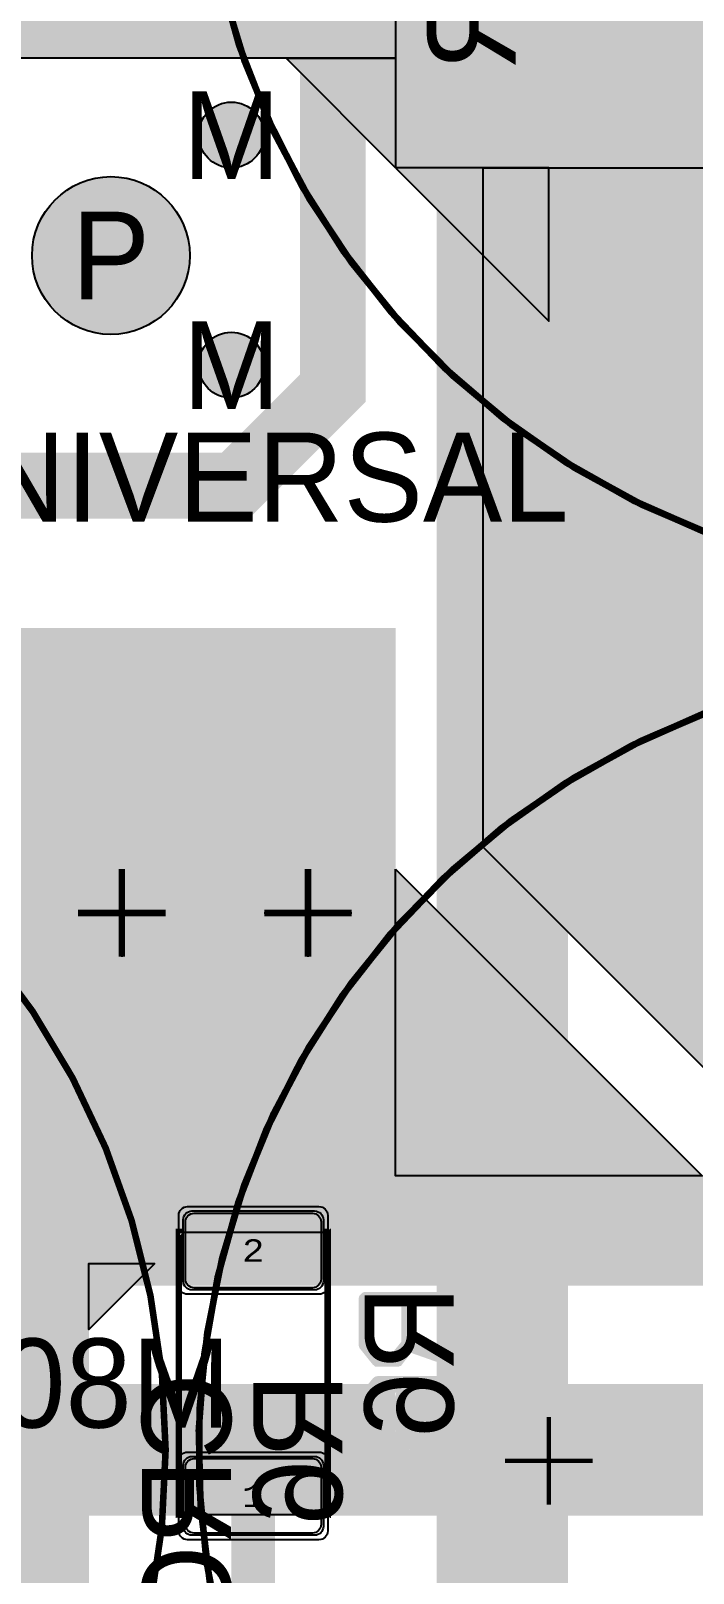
# Model space of a CAD drawing. Extents: x -19 to 284, y -54 to 100.
# Drawn here: x 53.17 to 68.29, y 19.94 to 55.13 of the extents above; entities that cross this region are included whole.
import ezdxf
from ezdxf.enums import TextEntityAlignment as Align

# ---------------------------------------------------------------- set-up
doc = ezdxf.new("R2010")
doc.units = 0
doc.header["$MEASUREMENT"] = 0
for name, color, linetype in [('ASSEMBLY_OUTLINES_BTM', 191, 'CONTINUOUS'), ('ASSEMBLY_OUTLINES_TOP', 102, 'CONTINUOUS'), ('ASSEMBLY_PART_NUMBERS_BTM', 191, 'CONTINUOUS'), ('ASSEMBLY_PART_NUMBERS_TOP', 102, 'CONTINUOUS'), ('ASSEMBLY_REF_DES_BTM', 191, 'CONTINUOUS'), ('DRILL_DRAWING', 21, 'CONTINUOUS'), ('GENERATED_SILKSCREEN_BTM', 255, 'CONTINUOUS'), ('GENERATED_SILKSCREEN_TOP', 140, 'CONTINUOUS'), ('MOUNTING_HOLES_LAYER_BOT17', 42, 'CONTINUOUS'), ('MOUNTING_HOLES_LAYER_TOP', 42, 'CONTINUOUS'), ('PART_PADS_SMD_BTM', 230, 'CONTINUOUS'), ('PIN_NUMBERS_BTM', 8, 'CONTINUOUS'), ('PIN_NUMBERS_TOP', 8, 'CONTINUOUS'), ('PLACEMENT_OUTLINES_BTM', 222, 'CONTINUOUS'), ('PLACEMENT_OUTLINES_TOP', 130, 'CONTINUOUS'), ('PLANE_DATA_LAYER_BOTTOM', 230, 'CONTINUOUS'), ('PLANE_DATA_LAYER_TOP', 150, 'CONTINUOUS'), ('PLANE_SHAPES_LAYER_BOTTOM', 230, 'CONTINUOUS'), ('PLANE_SHAPES_LAYER_TOP', 150, 'CONTINUOUS'), ('SILKSCREEN_OUTLINES_BTM', 211, 'CONTINUOUS'), ('SILKSCREEN_OUTLINES_TOP', 150, 'CONTINUOUS'), ('SILKSCREEN_REF_DES_BTM', 211, 'CONTINUOUS'), ('SOLDERMASK_PADS_BTM', 12, 'CONTINUOUS'), ('SOLDERPASTE_PADS_BTM', 12, 'CONTINUOUS'), ('TRACES_LAYER_BOTTOM', 230, 'CONTINUOUS'), ('TRACES_LAYER_TOP', 150, 'CONTINUOUS')]:
    doc.layers.add(name, color=color, linetype=linetype)
doc.styles.add('COURIER_NEW', font='COUR.TTF')
doc.styles.add('VERIBEST_GERBER_0', font='txt')

msp = doc.modelspace()

# ---------------------------------------------------------------- hatches: boundary and pattern name
at = {"layer": 'MOUNTING_HOLES_LAYER_BOT17'}
h = msp.add_hatch(color=256, dxfattribs=at)
edge = h.paths.add_edge_path()
edge.add_arc((57.75, 52.75), 0.75, 0, 360)
h = msp.add_hatch(color=256, dxfattribs=at)
edge = h.paths.add_edge_path()
edge.add_arc((55, 50), 1.8, 0, 360)
h = msp.add_hatch(color=256, dxfattribs=at)
edge = h.paths.add_edge_path()
edge.add_arc((57.75, 47.5), 0.75, 0, 360)
at = {"layer": 'MOUNTING_HOLES_LAYER_TOP'}
h = msp.add_hatch(color=256, dxfattribs=at)
edge = h.paths.add_edge_path()
edge.add_arc((57.75, 52.75), 0.75, 0, 360)
h = msp.add_hatch(color=256, dxfattribs=at)
edge = h.paths.add_edge_path()
edge.add_arc((55, 50), 1.8, 0, 360)
h = msp.add_hatch(color=256, dxfattribs=at)
edge = h.paths.add_edge_path()
edge.add_arc((57.75, 47.5), 0.75, 0, 360)
at = {"layer": 'PLANE_DATA_LAYER_BOTTOM'}
h = msp.add_hatch(color=256, dxfattribs=at)
h.paths.add_polyline_path([(59.5, 28.7762, -0.414213562), (59.4238, 28.7), (56.85, 28.7, 0.414213562), (56.15, 28), (56.15, 27.0762, -0.414213562), (56.0738, 27), (56.000004, 27, 0.207684346), (55.999998, 26.999998), (54.500002, 25.500002), (54.5, 25.499996), (54.500002, 13.531565), (54.500002, 13.531564, -0.198909956), (54.477684, 13.477683), (49.522321, 8.522318, -0.198913366), (49.468439, 8.5), (39.500008, 8.5, 0.414213562), (39.5, 8.499992), (39.5, 5.0762, -0.414213562), (39.4238, 5), (16.5762, 5, -0.414213562), (16.5, 5.0762), (16.5, 7.999996), (16.499997, 8.000001), (12.000002, 12.499998, 0.207684346), (11.999996, 12.5), (2.5762, 12.5, -0.414213562), (2.5, 12.5762), (2.500002, 54.46844), (2.500002, 54.468441, -0.198909956), (2.52232, 54.522322), (3, 55.000002), (4.977679, 56.977682, -0.198913366), (5.031561, 57), (39.9238, 57, -0.414213562), (40, 56.9238), (39.999998, 56.53156), (39.999998, 56.531559, -0.198909956), (39.97768, 56.477678), (38.522322, 55.02232, -0.198913366), (38.46844, 55.000002), (8.500004, 55, 0.207684346), (8.499998, 54.999998), (5.000002, 51.500002), (5, 51.499996), (5, 41.500004), (5.000003, 41.499999), (10.97768, 35.522322, -0.198909956), (10.999998, 35.468441), (10.999998, 35.46844), (11, 20.500004), (11.000003, 20.499999), (13.499998, 18.000002, 0.207684346), (13.500004, 18), (17.499996, 18, 0.207684346), (17.500002, 18.000002), (20.499998, 20.999998), (20.5, 21.000004), (20.5, 31.9238, -0.414213562), (20.5762, 32), (28.9238, 32, -0.414213562), (29, 31.9238), (29, 15.000004), (29.000003, 14.999999), (31.499998, 12.500002, 0.207684346), (31.500004, 12.5), (35.999996, 12.5, 0.207684346), (36.000002, 12.500002), (39.499998, 15.999998), (39.5, 16.000004), (39.5, 40.9238, -0.414213562), (39.5762, 41), (59.4238, 41, -0.414213562), (59.5, 40.9238)], flags=0)
h.paths.add_polyline_path([(7.1, 20.3, 0.414213562), (8, 21.2), (8, 23.8, 0.414213562), (7.1, 24.7), (3.9, 24.7, 0.414213562), (3, 23.8), (3, 21.2, 0.414213562), (3.9, 20.3)], flags=0)
h.paths.add_polyline_path([(7.1, 27.3, 0.414213562), (8, 28.2), (8, 30.8, 0.414213562), (7.1, 31.7), (3.9, 31.7, 0.414213562), (3, 30.8), (3, 28.2, 0.414213562), (3.9, 27.3)], flags=0)
h.paths.add_polyline_path([(7.1, 33.8, 0.414213562), (8, 34.7), (8, 37.3, 0.414213562), (7.1, 38.2), (3.9, 38.2, 0.414213562), (3, 37.3), (3, 34.7, 0.414213562), (3.9, 33.8)], flags=0)
h.paths.add_polyline_path([(11.413742, 16.56043, 0.233034355), (12, 17.749999), (12, 17.75, 1), (9, 17.75), (9, 17.749999, 0.233034355), (9.586258, 16.56043, -0.492832038), (9.586258, 16.43957, 0.233034355), (9, 15.250001), (9, 15.25, 1), (12, 15.25), (12, 15.250001, 0.233034355), (11.413742, 16.43957, -0.492832038)], flags=0)
h.paths.add_polyline_path([(18.25, 6.5, -1), (20.75, 6.5, -1)], flags=0)
h.paths.add_polyline_path([(18.25, 9.25, -1), (20.75, 9.25, -1)], flags=0)
h.paths.add_polyline_path([(21.75, 6.5, -1), (24.25, 6.5, -1)], flags=0)
h.paths.add_polyline_path([(21.75, 9.25, -1), (24.25, 9.25, -1)], flags=0)
h.paths.add_polyline_path([(44.45, 20.65, 0.414213562), (45.35, 21.55), (45.35, 23.95, 0.414213562), (44.45, 24.85), (42.05, 24.85, 0.414213562), (41.15, 23.95), (41.15, 21.55, 0.414213562), (42.05, 20.65)], flags=0)
h.paths.add_polyline_path([(45.1, 14.3, 0.414213562), (46, 15.2), (46, 17.8, 0.414213562), (45.1, 18.7), (41.9, 18.7, 0.414213562), (41, 17.8), (41, 15.2, 0.414213562), (41.9, 14.3)], flags=0)
h.paths.add_polyline_path([(45.85, 26.05, 0.414213562), (46.75, 26.95), (46.75, 29.55, 0.414213562), (45.85, 30.45), (42.65, 30.45, 0.414213562), (41.75, 29.55), (41.75, 26.95, 0.414213562), (42.65, 26.05)], flags=0)
h.paths.add_polyline_path([(45.85, 32.3, 0.414213562), (46.75, 33.2), (46.75, 35.8, 0.414213562), (45.85, 36.7), (42.65, 36.7, 0.414213562), (41.75, 35.8), (41.75, 33.2, 0.414213562), (42.65, 32.3)], flags=0)
msp.add_hatch(color=256, dxfattribs=at).paths.add_polyline_path([(58.25, 27.7), (58.25, 28.7762)], is_closed=False, flags=0)
at = {"layer": 'PLANE_DATA_LAYER_TOP'}
h = msp.add_hatch(color=256, dxfattribs=at)
h.paths.add_polyline_path([(85.5, 16.0762, -0.414213562), (85.4238, 16), (55.500004, 16, 0.207684346), (55.499998, 15.999998), (50.000002, 10.500002), (50, 10.499996), (50, 5.5762, -0.414213562), (49.9238, 5.5), (23.951525, 5.5, -0.662846015), (23.896853, 5.629279, 0.195073044), (24.25, 6.5, 1), (21.75, 6.5, 0.195073044), (22.103147, 5.629279, -0.662846015), (22.048475, 5.5), (20.451525, 5.5, -0.662846015), (20.396853, 5.629279, 0.195073044), (20.75, 6.5, 1), (18.25, 6.5, 0.195073044), (18.603147, 5.629279, -0.662846015), (18.548475, 5.5), (15.5762, 5.5, -0.414213562), (15.5, 5.5762), (15.5, 13.999996), (15.499997, 14.000001), (13.52232, 15.977678, -0.198909956), (13.500002, 16.031559), (13.500002, 16.03156), (13.5, 18.499996), (13.499997, 18.500001), (11.000002, 20.999998, 0.207684346), (10.999996, 21), (3.0762, 21, -0.414213562), (3, 21.0762), (3, 44.9238, -0.414213562), (3.0762, 45), (20.4238, 45, -0.414213562), (20.5, 44.9238), (20.5, 43.000004), (20.500003, 42.999999), (21.75, 41.75), (21.999998, 41.500002, 0.207684346), (22.000004, 41.5), (24.999996, 41.5, 0.207684346), (25.000002, 41.500002), (26.499998, 42.999998), (26.5, 43.000004), (26.500002, 55.968439), (26.500002, 55.96844, -0.198909956), (26.52232, 56.022321), (29.499998, 58.999998), (29.5, 59.000004), (29.5, 63.459219, -0.250764891), (29.533932, 63.522621), (30.230803, 63.987201, -0.148068176), (30.273071, 63.999999), (31.15, 64), (31.4238, 64, -0.414213562), (31.5, 63.9238), (31.5, 58.000004), (31.500003, 57.999999), (36.47768, 53.022322, -0.198909956), (36.499998, 52.968441), (36.499998, 52.96844), (36.5, 43.000004), (36.500003, 42.999999), (37.999998, 41.500002, 0.207684346), (38.000004, 41.5), (39.999996, 41.5, 0.207684346), (40.000002, 41.500002), (41.499998, 42.999998), (41.5, 43.000004), (41.500002, 45.96844), (41.500002, 45.968441, -0.198909956), (41.52232, 46.022322), (42.477678, 46.97768, -0.198913366), (42.53156, 46.999998), (44.46844, 46.999998, -0.198913366), (44.522322, 46.97768), (45.47768, 46.022322, -0.198909956), (45.499998, 45.968441), (45.499998, 45.96844), (45.5, 43.000004), (45.500003, 42.999999), (46.999998, 41.500002, 0.207684346), (47.000004, 41.5), (61.4238, 41.5, -0.414213562), (61.5, 41.4238), (61.5, 36.000004), (61.500003, 35.999999), (68.499998, 29.000002, 0.207684346), (68.500004, 29), (85.4238, 29, -0.414213562), (85.5, 28.9238)], flags=0)
h.paths.add_polyline_path([(11.413742, 41.56043, 0.233034355), (12, 42.749999), (12, 42.75, 1), (9, 42.75), (9, 42.749999, 0.233034355), (9.586258, 41.56043, -0.492832038), (9.586258, 41.43957, 0.233034355), (9, 40.250001), (9, 40.25, 1), (12, 40.25), (12, 40.250001, 0.233034355), (11.413742, 41.43957, -0.492832038)], flags=0)
h.paths.add_polyline_path([(18.25, 9.25, -1), (20.75, 9.25, -1)], flags=0)
h.paths.add_polyline_path([(21.75, 9.25, -1), (24.25, 9.25, -1)], flags=0)
h.paths.add_polyline_path([(31.15, 22.75, -1), (35.35, 22.75, -1)], flags=0)
h.paths.add_polyline_path([(42.11, 44.75, -1), (45.01, 44.75, -1)], flags=0)
h.paths.add_polyline_path([(74.499998, 20.999998), (74.5, 21.000004), (74.5, 24.499996), (74.499997, 24.500001), (72.500002, 26.499998, 0.207684346), (72.499996, 26.5), (40.500004, 26.5, 0.207684346), (40.499998, 26.499998), (38.500002, 24.500002), (38.5, 24.499996), (38.5, 21.000004), (38.500003, 20.999999), (40.499998, 19.000002, 0.207684346), (40.500004, 19), (72.499996, 19, 0.207684346), (72.500002, 19.000002)], flags=0)
h.paths.add_polyline_path([(77.9, 22.75, -1), (82.1, 22.75, -1)], flags=0)
h = msp.add_hatch(color=256, dxfattribs=at)
h.paths.add_polyline_path([(94.5, 38.0762, -0.414213562), (94.4238, 38), (89.500004, 38, 0.207684346), (89.499998, 37.999998), (85.500002, 34.000002), (85.5, 33.999996), (85.5, 30.5762, -0.414213562), (85.4238, 30.5), (69.53156, 30.500002, -0.198913366), (69.477678, 30.52232), (63.52232, 36.477678, -0.198909956), (63.500002, 36.531559), (63.500002, 36.53156), (63.5, 49.999996), (63.499997, 50.000001), (59.000002, 54.499998, 0.207684346), (58.999996, 54.5), (52.000004, 54.5, 0.207684346), (51.999998, 54.499998), (50.500002, 53.000002), (50.5, 52.999996), (50.499998, 51.03156), (50.499998, 51.031559, -0.198909956), (50.47768, 50.977678), (49.522322, 50.02232, -0.198913366), (49.46844, 50.000002), (47.53156, 50.000002, -0.198913366), (47.477678, 50.02232), (46.52232, 50.977678, -0.198909956), (46.500002, 51.031559), (46.500002, 55.468441, -0.198909956), (46.52232, 55.522322), (48.477678, 57.47768, -0.198913366), (48.53156, 57.499998), (72.468438, 57.5, -0.198913366), (72.52232, 57.477682), (77.999998, 52.000002, 0.207684346), (78.000004, 52), (82.96844, 51.999998, -0.198913366), (83.022322, 51.97768), (89.499998, 45.500002, 0.207684346), (89.500004, 45.5), (94.4238, 45.5, -0.414213562), (94.5, 45.4238)], flags=0)
h.paths.add_polyline_path([(47.15, 52.25, -1), (50.05, 52.25, -1)], flags=0)
at = {"layer": 'PLANE_SHAPES_LAYER_BOTTOM'}
msp.add_hatch(color=256, dxfattribs=at).paths.add_polyline_path([(56, 27), (54.5, 25.5), (54.5, 27)], flags=0)
at = {"layer": 'PLANE_SHAPES_LAYER_TOP'}
for points in [[(61.5, 54.5), (46.5, 54.5), (46.5, 55.5), (48.5, 57.5), (61.5, 57.5)], [(61.5, 52), (59, 54.5), (61.5, 54.5)], [(61.5, 52), (65, 48.5), (65, 52)], [(94.5, 38), (85.5, 38), (85.5, 30.5), (69.5, 30.5), (63.5, 36.5), (63.5, 52), (83, 52), (86, 49), (86, 45.5), (94.5, 45.5)], [(61.5, 36), (68.5, 29), (61.5, 29)]]:
    msp.add_hatch(color=256, dxfattribs=at).paths.add_polyline_path(points, flags=0)

# ---------------------------------------------------------------- linework, layer by layer
at = {"layer": 'ASSEMBLY_OUTLINES_BTM'}
msp.add_lwpolyline([(56.55, 21.27), (56.55, 27.72), (59.95, 27.72), (59.95, 21.27)], close=True, dxfattribs=at)
at = {"layer": 'ASSEMBLY_OUTLINES_TOP', "const_width": 0.1}
for points in [[(65, 23.5), (65, 21.5)], [(66, 22.5), (64, 22.5)]]:
    msp.add_lwpolyline(points, dxfattribs=at)
at = {"layer": 'ASSEMBLY_OUTLINES_TOP'}
for centre in [(75, 60.5), (75, 60.5), (38.25, 22.75), (38.25, 22.75), (75, 22.75), (75, 22.75)]:
    msp.add_circle(centre, 18, dxfattribs=at)
at = {"layer": 'GENERATED_SILKSCREEN_BTM', "const_width": 0.15}
for points in [[(56.575, 27.719995), (56.550005, 27.719995), (56.550005, 21.270005), (56.575, 21.270005), (56.575, 21.269995), (56.55, 21.269995, -0.414213562), (56.549995, 21.27), (56.549995, 27.72, -0.414213562), (56.55, 27.720005), (56.575, 27.720005), (56.575, 27.719995)], [(59.950005, 21.27, -0.414213562), (59.95, 21.269995), (59.925, 21.269995), (59.925, 21.270005), (59.949995, 21.270005), (59.949995, 27.719995), (59.925, 27.719995), (59.925, 27.720005), (59.95, 27.720005, -0.414213562), (59.950005, 27.72), (59.950005, 21.27)]]:
    msp.add_lwpolyline(points, format="xyb", dxfattribs=at)
at = {"layer": 'GENERATED_SILKSCREEN_BTM', "const_width": 0.254}
for points in [[(61.554032, 24.787024), (61.549968, 24.780928), (61.539808, 24.778896), (61.529648, 24.7728), (61.519488, 24.7728), (61.100896, 24.7728), (61.090736, 24.7728), (61.08464, 24.778896), (61.078544, 24.778896), (61.076512, 24.780928), (61.07448, 24.78296), (61.068384, 24.787024), (60.79, 25.132464), (60.785936, 25.142624), (60.783904, 25.14872), (60.781872, 25.15888), (60.781872, 26.183008), (60.785936, 26.201296), (60.796096, 26.211456), (60.808288, 26.223648), (60.822512, 26.227712), (62.773232, 26.227712), (62.789488, 26.223648), (62.799648, 26.213488), (62.805744, 26.201296), (62.807776, 26.187072), (62.805744, 26.170816), (62.799648, 26.156592), (62.789488, 26.146432), (62.773232, 26.142368), (61.838512, 26.142368), (61.838512, 25.187328), (62.785424, 24.85408), (62.799648, 24.845952), (62.807776, 24.831728), (62.809808, 24.815472), (62.805744, 24.80328), (62.799648, 24.791088), (62.787456, 24.780928), (62.775264, 24.774832), (62.759008, 24.778896), (61.812096, 25.112144), (61.554032, 24.787024)], [(60.865184, 26.142368), (60.865184, 25.16904), (61.121216, 24.85408), (61.499168, 24.85408), (61.757232, 25.16904), (61.757232, 26.142368), (60.865184, 26.142368)], [(60.79, 23.210192), (61.068384, 22.868816), (61.078544, 22.858656), (61.0948, 22.856624), (61.10496, 22.858656), (61.117152, 22.86272), (61.12528, 22.868816), (61.133408, 22.878976), (61.139504, 22.889136), (61.141536, 22.899296), (61.141536, 22.909456), (61.13544, 22.917584), (60.865184, 23.250832), (60.865184, 23.9092), (61.121216, 24.222128), (61.850704, 24.222128), (61.625152, 23.945776), (61.62312, 23.937648), (61.621088, 23.933584), (61.621088, 23.931552), (61.619056, 23.931552), (61.617024, 23.921392), (61.617024, 23.236608), (61.619056, 23.22848), (61.621088, 23.226448), (61.621088, 23.224416), (61.62312, 23.21832), (61.625152, 23.210192), (61.901504, 22.868816), (61.9076, 22.866784), (61.909632, 22.86272), (61.911664, 22.860688), (61.915728, 22.860688), (61.929952, 22.856624), (61.936048, 22.854592), (62.494848, 22.854592), (62.505008, 22.856624), (62.513136, 22.860688), (62.521264, 22.86272), (62.52736, 22.868816), (62.805744, 23.210192), (62.809808, 23.220352), (62.81184, 23.222384), (62.81184, 23.226448), (62.813872, 23.230512), (62.813872, 23.232544), (62.813872, 23.236608), (62.813872, 23.921392), (62.81184, 23.92952), (62.809808, 23.937648), (62.805744, 23.945776), (62.52736, 24.287152), (62.523296, 24.291216), (62.521264, 24.29528), (62.515168, 24.299344), (62.500944, 24.303408), (62.494848, 24.30544), (61.100896, 24.30544), (61.090736, 24.303408), (61.082608, 24.299344), (61.078544, 24.29528), (61.07448, 24.291216), (61.068384, 24.287152), (60.79, 23.945776), (60.787968, 23.937648), (60.785936, 23.931552), (60.783904, 23.92952), (60.781872, 23.921392), (60.781872, 23.236608), (60.783904, 23.22848), (60.783904, 23.226448), (60.785936, 23.224416), (60.787968, 23.21832), (60.79, 23.210192)], [(61.956368, 24.222128), (62.474528, 24.222128), (62.73056, 23.9092), (62.73056, 23.252864), (62.474528, 22.935872), (61.956368, 22.935872), (61.698304, 23.252864), (61.698304, 23.9092), (61.956368, 24.222128)]]:
    msp.add_lwpolyline(points, dxfattribs=at)
at = {"layer": 'GENERATED_SILKSCREEN_TOP', "const_width": 0.15}
for points in [[(93.000005, 60.5, -0.26756322), (84.02245, 44.92452, 0.00000906), (84.022431, 44.924521, 37.39282977), (82.308307, 44.050427, 0.000005062), (82.308314, 44.050419, -3.373505194), (93.000005, 60.5)], [(93.000005, 22.75, -3.36788579), (82.278391, 39.212843, 0.000004762), (82.278385, 39.212835, 38.943951514), (83.927628, 38.380012, 0.000012463), (83.927654, 38.380009, -0.269191517), (93.000005, 22.75)]]:
    msp.add_lwpolyline(points, format="xyb", dxfattribs=at)
msp.add_lwpolyline([(20.25, 22.75, -1), (56.25, 22.75, -1)], format="xyb", close=True, dxfattribs=at)
msp.add_lwpolyline([(20.25, 22.75, -1), (56.25, 22.75, -1)], format="xyb", close=True, dxfattribs=at)
for points in [[(55.25, 36), (55.25, 34)], [(59.5, 34), (59.5, 36)], [(56.25, 35), (54.25, 35)], [(58.5, 35), (60.5, 35)]]:
    msp.add_lwpolyline(points, dxfattribs=at)
at = {"layer": 'MOUNTING_HOLES_LAYER_BOT17'}
for centre, radius in [((57.75, 52.75), 0.75), ((55, 50), 1.8), ((57.75, 47.5), 0.75)]:
    msp.add_circle(centre, radius, dxfattribs=at)
at = {"layer": 'MOUNTING_HOLES_LAYER_TOP'}
for centre, radius in [((57.75, 52.75), 0.75), ((55, 50), 1.8), ((57.75, 47.5), 0.75)]:
    msp.add_circle(centre, radius, dxfattribs=at)
at = {"layer": 'PART_PADS_SMD_BTM'}
for points in [[(56.65, 28, -0.414213562), (56.85, 28.2), (59.65, 28.2, -0.414213562), (59.85, 28), (59.85, 26.6, -0.414213562), (59.65, 26.4), (56.85, 26.4, -0.414213562), (56.65, 26.6)], [(56.65, 22.4, -0.414213562), (56.85, 22.6), (59.65, 22.6, -0.414213562), (59.85, 22.4), (59.85, 21, -0.414213562), (59.65, 20.8), (56.85, 20.8, -0.414213562), (56.65, 21)]]:
    msp.add_lwpolyline(points, format="xyb", close=True, dxfattribs=at)
at = {"layer": 'PLACEMENT_OUTLINES_BTM'}
msp.add_lwpolyline([(56.55, 21.27), (56.55, 27.72), (59.95, 27.72), (59.95, 21.27)], close=True, dxfattribs=at)
at = {"layer": 'PLACEMENT_OUTLINES_TOP'}
for centre in [(75, 60.5), (38.25, 22.75), (75, 22.75)]:
    msp.add_circle(centre, 18, dxfattribs=at)
at = {"layer": 'PLANE_DATA_LAYER_BOTTOM', "const_width": 1}
msp.add_lwpolyline([(58.25, 27.7), (58.25, 28.7762)], dxfattribs=at)
at = {"layer": 'PLANE_SHAPES_LAYER_BOTTOM'}
msp.add_lwpolyline([(56, 27), (54.5, 25.5), (54.5, 27)], close=True, dxfattribs=at)
for points in [[(49.5, 13.5), (54.5, 13.5), (49.5, 41), (54.5, 41)], [(54.5, 27), (59.5, 27), (54.5, 41), (59.5, 41)]]:
    msp.add_solid(points, dxfattribs=at)
at = {"layer": 'PLANE_SHAPES_LAYER_TOP'}
for points in [[(61.5, 54.5), (46.5, 54.5), (46.5, 55.5), (48.5, 57.5), (61.5, 57.5)], [(61.5, 52), (59, 54.5), (61.5, 54.5)], [(61.5, 52), (65, 48.5), (65, 52)], [(94.5, 38), (85.5, 38), (85.5, 30.5), (69.5, 30.5), (63.5, 36.5), (63.5, 52), (83, 52), (86, 49), (86, 45.5), (94.5, 45.5)], [(61.5, 36), (68.5, 29), (61.5, 29)]]:
    msp.add_lwpolyline(points, close=True, dxfattribs=at)
for points in [[(61.5, 52), (72.5, 52), (61.5, 57.5), (72.5, 57.5)], [(20.5, 31.5), (61.5, 31.5), (20.5, 41.5), (61.5, 41.5)], [(37, 29), (61.5, 29), (37, 31.5), (61.5, 31.5)], [(37, 26.5), (74.5, 26.5), (37, 29), (74.5, 29)]]:
    msp.add_solid(points, dxfattribs=at)
at = {"layer": 'SILKSCREEN_OUTLINES_BTM'}
msp.add_lwpolyline([(56.55, 21.27), (56.55, 27.72), (59.95, 27.72), (59.95, 21.27)], close=True, dxfattribs=at)
at = {"layer": 'SILKSCREEN_OUTLINES_TOP'}
for points in [[(55.25, 36), (55.25, 34)], [(59.5, 34), (59.5, 36)], [(56.25, 35), (54.25, 35)], [(58.5, 35), (60.5, 35)]]:
    msp.add_lwpolyline(points, dxfattribs=at)
for centre in [(75, 60.5), (75, 60.5), (38.25, 22.75), (38.25, 22.75), (75, 22.75), (75, 22.75)]:
    msp.add_circle(centre, 18, dxfattribs=at)
at = {"layer": 'SOLDERMASK_PADS_BTM'}
for points in [[(56.55, 28.1, -0.414213562), (56.75, 28.3), (59.75, 28.3, -0.414213562), (59.95, 28.1), (59.95, 26.5, -0.414213562), (59.75, 26.3), (56.75, 26.3, -0.414213562), (56.55, 26.5)], [(56.55, 22.5, -0.414213562), (56.75, 22.7), (59.75, 22.7, -0.414213562), (59.95, 22.5), (59.95, 20.9, -0.414213562), (59.75, 20.7), (56.75, 20.7, -0.414213562), (56.55, 20.9)]]:
    msp.add_lwpolyline(points, format="xyb", close=True, dxfattribs=at)
at = {"layer": 'SOLDERPASTE_PADS_BTM'}
for points in [[(56.7, 27.95, -0.414213562), (56.9, 28.15), (59.6, 28.15, -0.414213562), (59.8, 27.95), (59.8, 26.65, -0.414213562), (59.6, 26.45), (56.9, 26.45, -0.414213562), (56.7, 26.65)], [(56.7, 22.35, -0.414213562), (56.9, 22.55), (59.6, 22.55, -0.414213562), (59.8, 22.35), (59.8, 21.05, -0.414213562), (59.6, 20.85), (56.9, 20.85, -0.414213562), (56.7, 21.05)]]:
    msp.add_lwpolyline(points, format="xyb", close=True, dxfattribs=at)
at = {"layer": 'TRACES_LAYER_BOTTOM'}
for points, const_width in [([(48.6, 44.75), (57.844327, 44.75), (60.063907, 46.96958), (60.063907, 57.980845), (67.088943, 65.005881), (75.494119, 65.005881), (80, 60.5)], 1.5), ([(70.75, 6.75), (63.935019, 13.564981), (63.935019, 54.435019), (70, 60.5)], 3), ([(58.25, 21.7), (58.25, 18.8)], 1)]:
    msp.add_lwpolyline(points, dxfattribs=dict(at, const_width=const_width))
at = {"layer": 'TRACES_LAYER_TOP', "const_width": 3}
msp.add_lwpolyline([(70, 22.75), (43.25, 22.75)], dxfattribs=at)

# ---------------------------------------------------------------- texts
at = {"layer": 'ASSEMBLY_PART_NUMBERS_BTM', "style": 'VERIBEST_GERBER_0', "text_generation_flag": 2}
for s, p in [('SN74LVC1G02DBVR', (62.21, 80.5)), ('CRCW251275K0JNEG', (55.71, 24.5))]:
    msp.add_text(s, height=2.032, rotation=90, dxfattribs=at).set_placement(p, align=Align.TOP_LEFT)
at = {"layer": 'ASSEMBLY_PART_NUMBERS_TOP', "style": 'VERIBEST_GERBER_0'}
for s, p in [('RTD34012-UNIVERSAL', (36, 45.96)), ('B43305A9108M', (38.25, 25.29))]:
    msp.add_text(s, height=2.032, dxfattribs=at).set_placement(p, align=Align.TOP_LEFT)
at = {"layer": 'ASSEMBLY_REF_DES_BTM', "style": 'VERIBEST_GERBER_0', "text_generation_flag": 2}
msp.add_text('R6', height=2.032, rotation=90, dxfattribs=at).set_placement((58.25, 24.5), align=Align.TOP_LEFT)
at = {"layer": 'DRILL_DRAWING', "style": 'VERIBEST_GERBER_0'}
for s, p in [('M', (57.75, 52.75)), ('P', (55, 50)), ('M', (57.75, 47.5))]:
    msp.add_text(s, height=2, dxfattribs=at).set_placement(p, align=Align.MIDDLE_CENTER)
at = {"layer": 'PIN_NUMBERS_BTM', "style": 'COURIER_NEW'}
for s, p in [('2', (58.25, 27.3)), ('1', (58.25, 21.7))]:
    msp.add_text(s, height=0.508, dxfattribs=at).set_placement(p, align=Align.MIDDLE_CENTER)
at = {"layer": 'PIN_NUMBERS_TOP', "style": 'COURIER_NEW'}
for s, p in [('2', (58.25, 27.3)), ('1', (58.25, 21.7))]:
    msp.add_text(s, height=0.508, dxfattribs=at).set_placement(p, align=Align.MIDDLE_CENTER)
at = {"layer": 'SILKSCREEN_REF_DES_BTM', "style": 'VERIBEST_GERBER_0', "text_generation_flag": 2}
msp.add_text('R6', height=2.032, rotation=90, dxfattribs=at).set_placement((60.79, 26.5), align=Align.TOP_LEFT)

doc.saveas('drawing.dxf')
